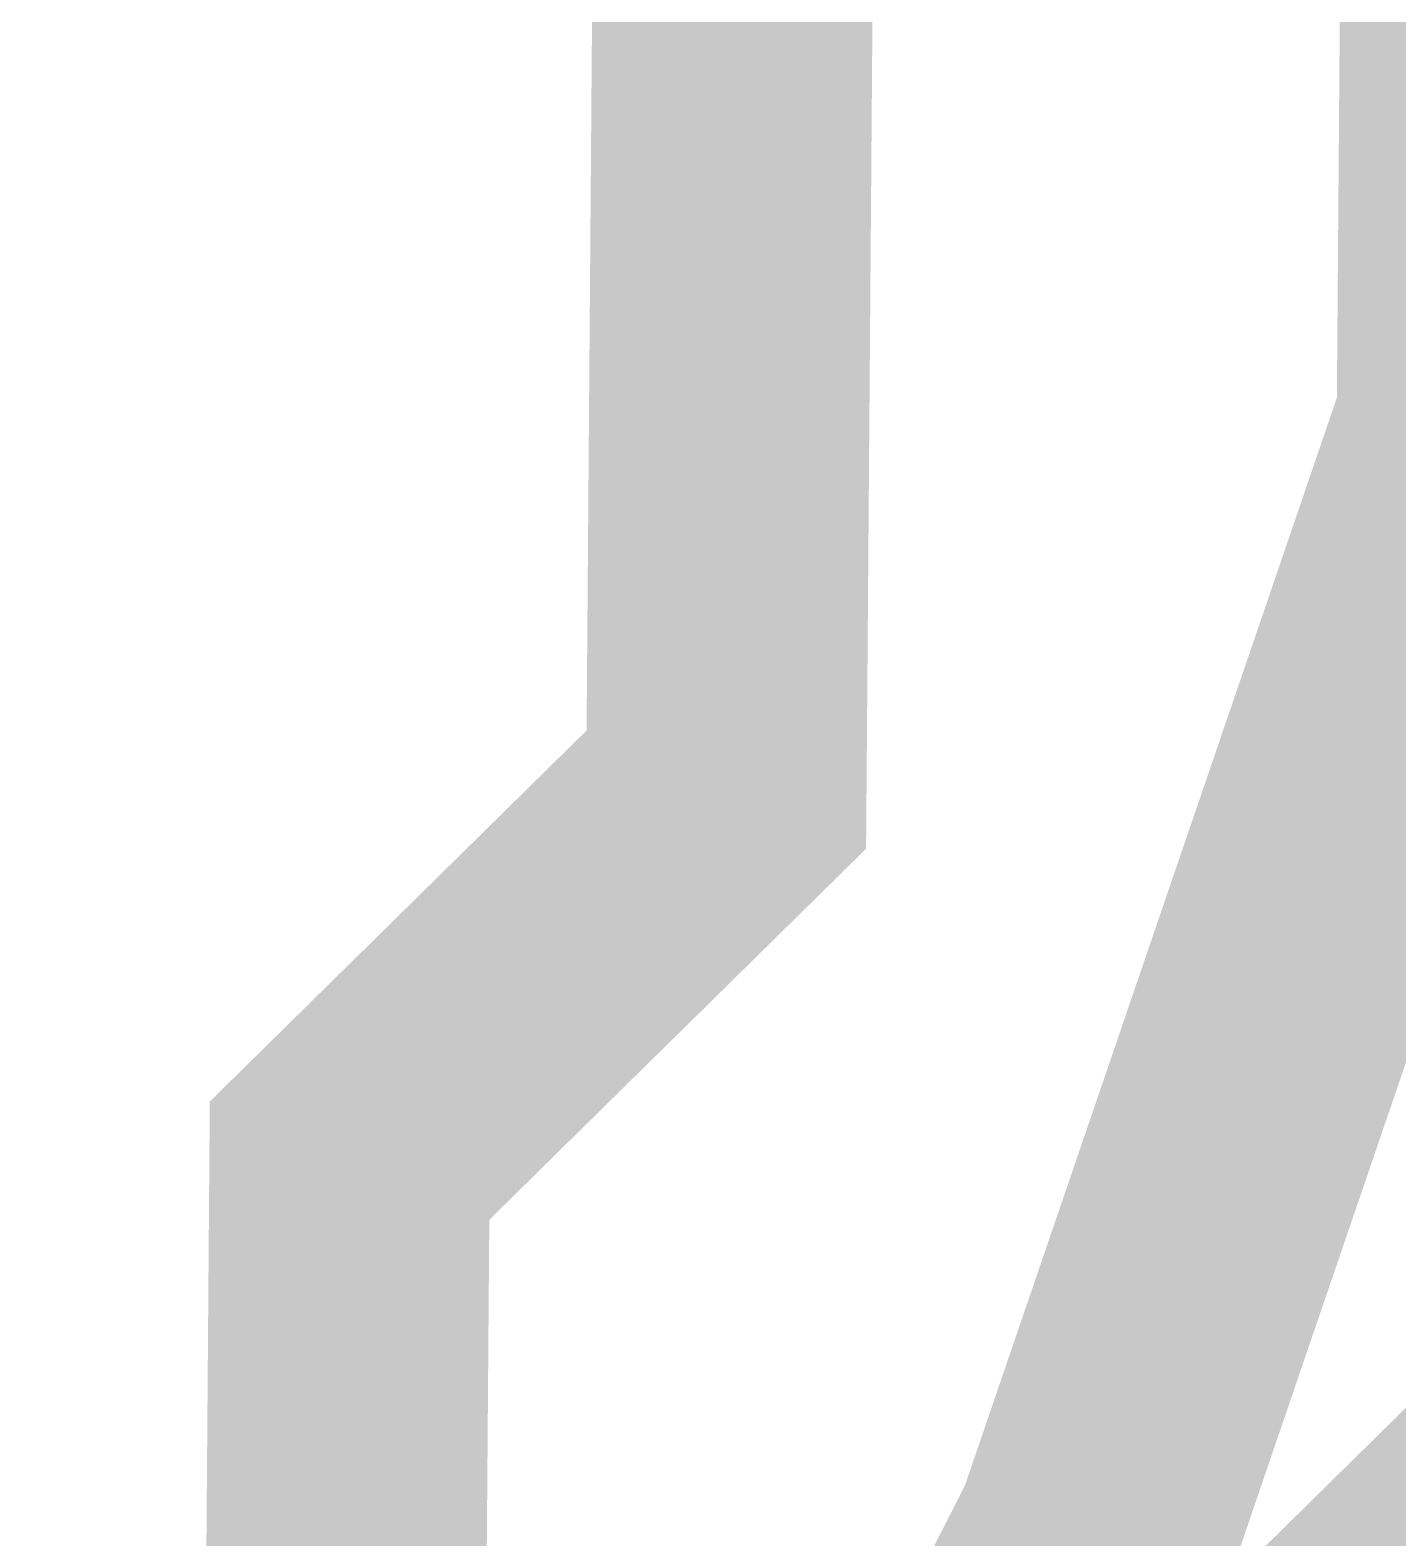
# Model space of a CAD drawing. Header units: metres. Extents: x 326467 to 340077, y 1811030 to 1824953.
# Drawn here: x 327669.52 to 327684.31, y 1814263.14 to 1814279.44 of the extents above; entities that cross this region are included whole.
import ezdxf

# ---------------------------------------------------------------- set-up
doc = ezdxf.new("R2010")
doc.units = ezdxf.units.M
doc.header["$MEASUREMENT"] = 0
for name, color, linetype in [('HAZARDS LINE', 1, 'Continuous'), ('HIGH TIDE LINE', 6, 'Continuous'), ('INTERTIDAL ZONE', 5, 'Continuous'), ('LOW TIDE LINE', 5, 'Continuous'), ('NDZ-200M FROM CRZ', 30, 'Continuous'), ('RIVER HATCH', 4, 'Continuous')]:
    doc.layers.add(name, color=color, linetype=linetype)

# ---------------------------------------------------------------- blocks, each defined once
blk = doc.blocks.new('16')
at = {"layer": 'INTERTIDAL ZONE'}
h = blk.add_hatch(dxfattribs=at)
h.set_pattern_fill('CROSS', color=256, scale=6.064284, angle=-0.4421)
h.set_pattern_definition([(359.55787, (320150.772, 1810233.3), (38.8042, 38.2099), [19.2541, -57.7623]), (89.55787, (320160.324, 1810223.598), (-38.2099, 38.8042), [19.2541, -57.7623])])
h.paths.add_polyline_path([(327722.597, 1814328.361), (327722.687, 1814340.038), (327722.044, 1814339.616), (327713.897, 1814331.593), (327709.792, 1814323.538), (327705.718, 1814319.526), (327705.687, 1814315.483), (327701.613, 1814311.471), (327701.582, 1814307.428), (327689.299, 1814287.306), (327685.194, 1814279.251), (327685.163, 1814275.208), (327681.027, 1814263.11), (327676.922, 1814255.055), (327689.143, 1814267.091), (327697.321, 1814279.157), (327709.574, 1814295.236), (327717.721, 1814303.26), (327725.821, 1814305.219)])
at = {"layer": 'HAZARDS LINE', "lineweight": 18, "const_width": 3.032}
blk.add_lwpolyline([(327664.764, 1814251.105), (327668.806, 1814251.074), (327668.837, 1814255.117), (327672.911, 1814259.129), (327672.973, 1814267.215), (327677.047, 1814271.227), (327677.14, 1814283.356), (327681.183, 1814283.325), (327681.308, 1814299.498), (327685.35, 1814299.466), (327685.413, 1814307.552), (327689.455, 1814307.521), (327689.486, 1814311.564), (327693.529, 1814311.533), (327693.56, 1814315.576), (327697.633, 1814319.588), (327734.296, 1814355.695), (327738.339, 1814355.664), (327742.412, 1814359.676), (327742.443, 1814363.719), (327746.486, 1814363.688), (327746.517, 1814367.731)], dxfattribs=at)
at = {"layer": 'HIGH TIDE LINE', "color": 220, "linetype": 'Continuous', "lineweight": 15, "true_color": 0xff00c5, "const_width": 3.032}
blk.add_lwpolyline([(327770.772, 1814367.543), (327770.74, 1814363.5), (327754.539, 1814359.582), (327738.276, 1814347.578), (327734.234, 1814347.609), (327722.044, 1814339.616), (327713.897, 1814331.593), (327709.792, 1814323.538), (327705.718, 1814319.526), (327705.687, 1814315.483), (327701.613, 1814311.471), (327701.582, 1814307.428), (327689.299, 1814287.306), (327685.194, 1814279.251), (327685.163, 1814275.208), (327681.027, 1814263.11), (327676.922, 1814255.055), (327668.806, 1814251.074), (327660.659, 1814243.05), (327648.469, 1814235.058), (327644.395, 1814231.046), (327644.364, 1814227.003), (327640.291, 1814222.991), (327636.186, 1814214.936)], dxfattribs=at)
at = {"layer": 'INTERTIDAL ZONE', "const_width": 3.032, "flags": 128}
blk.add_lwpolyline([(327722.597, 1814328.361), (327722.687, 1814340.038), (327722.044, 1814339.616), (327713.897, 1814331.593), (327709.792, 1814323.538), (327705.718, 1814319.526), (327705.687, 1814315.483), (327701.613, 1814311.471), (327701.582, 1814307.428), (327689.299, 1814287.306), (327685.194, 1814279.251), (327685.163, 1814275.208), (327681.027, 1814263.11), (327676.922, 1814255.055), (327689.143, 1814267.091), (327697.321, 1814279.157), (327709.574, 1814295.236), (327717.721, 1814303.26), (327725.821, 1814305.219)], close=True, dxfattribs=at)
at = {"layer": 'LOW TIDE LINE', "lineweight": 18, "const_width": 3.032}
blk.add_lwpolyline([(327942.412, 1814083.187), (327922.356, 1814103.558), (327878.233, 1814148.375), (327814.178, 1814229.736), (327778.17, 1814278.533), (327774.221, 1814290.694), (327766.23, 1814302.885), (327758.208, 1814311.034), (327750.154, 1814315.139), (327742.038, 1814311.159), (327733.922, 1814307.178), (327717.721, 1814303.26), (327709.574, 1814295.236), (327697.321, 1814279.157), (327689.143, 1814267.091), (327676.922, 1814255.055), (327660.628, 1814239.007), (327644.395, 1814231.046)], dxfattribs=at)
at = {"layer": 'NDZ-200M FROM CRZ', "const_width": 3.032, "flags": 128}
blk.add_lwpolyline([(327636.186, 1814214.936), (327640.291, 1814222.991), (327644.364, 1814227.003), (327644.395, 1814231.046), (327648.469, 1814235.058), (327660.659, 1814243.05), (327668.806, 1814251.074), (327676.922, 1814255.055), (327681.027, 1814263.11), (327685.163, 1814275.208), (327685.194, 1814279.251), (327689.299, 1814287.306), (327701.582, 1814307.428), (327701.613, 1814311.471), (327705.687, 1814315.483), (327705.718, 1814319.526), (327709.792, 1814323.538), (327713.897, 1814331.593), (327722.044, 1814339.616), (327734.234, 1814347.609), (327738.276, 1814347.578), (327754.539, 1814359.582), (327770.74, 1814363.5), (327770.772, 1814367.543)], dxfattribs=at)
at = {"layer": 'RIVER HATCH', "const_width": 3.032, "flags": 128}
blk.add_lwpolyline([(327814.178, 1814229.736), (327778.17, 1814278.533), (327774.221, 1814290.694), (327766.23, 1814302.885), (327758.208, 1814311.034), (327750.154, 1814315.139), (327742.038, 1814311.159), (327733.922, 1814307.178), (327717.721, 1814303.26), (327709.574, 1814295.236), (327697.321, 1814279.157), (327689.143, 1814267.091), (327676.922, 1814255.055), (327660.628, 1814239.007), (327644.395, 1814231.046), (327644.364, 1814227.003), (327640.291, 1814222.991), (327636.186, 1814214.936)], dxfattribs=at)

msp = doc.modelspace()

# ---------------------------------------------------------------- block references
msp.add_blockref('16', (0, 0))

doc.saveas('drawing.dxf')
